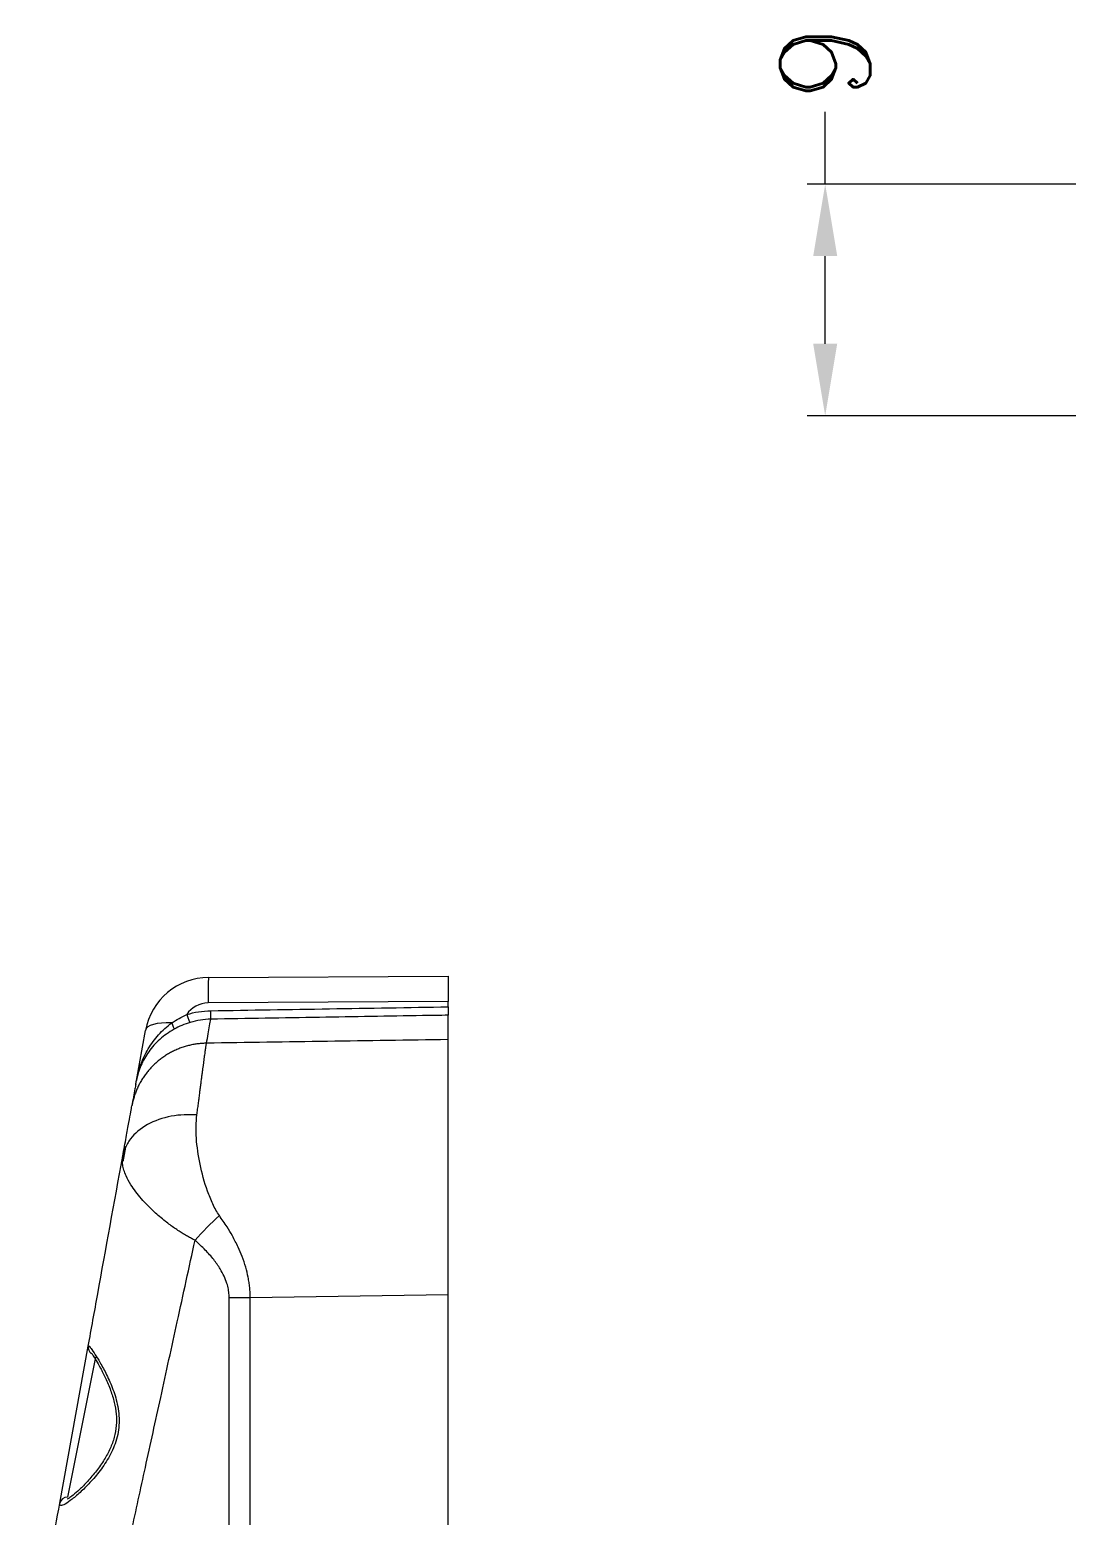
# Model space of a CAD drawing. Header units: millimetres. Extents: x -2408 to -1447, y -915 to -594.
# Drawn here: x -2046.1 to -2005.9, y -695.3 to -637.6 of the extents above; entities that cross this region are included whole.
import ezdxf

# ---------------------------------------------------------------- set-up
doc = ezdxf.new("R2010")
doc.units = ezdxf.units.MM
doc.layers.get('0').update_dxf_attribs({"linetype": 'CONTINUOUS'})
doc.layers.get('Defpoints').update_dxf_attribs({"linetype": 'CONTINUOUS'})
doc.layers.add('4', color=7, linetype='CONTINUOUS', true_color=0xffffff)
doc.styles.add('ROMANC', font='romanc.shx', dxfattribs={"bigfont": 'gbcbig.shx'})
doc.dimstyles.new('YanXiu', dxfattribs={"dimtxt": 2.5, "dimasz": 2.2, "dimexe": 0.66, "dimexo": 0.66, "dimgap": 0.66, "dimtad": 0, "dimdsep": 46, "dimtxsty": 'ROMANC', "dimcen": 0, "dimclrd": 256, "dimclre": 131, "dimclrt": 42, "dimazin": 2, "dimtfac": 1, "dimtofl": 0, "dimtmove": 0, "dimatfit": 3, "dimfxl": 0, "dimlwd": 5, "dimlwe": 5, "dimarcsym": 0})

# ---------------------------------------------------------------- blocks, each defined once
blk = doc.blocks.new('*D27')
at = {"lineweight": 5}
for p, q in [((1395.024, 723.429), (1395.024, 726.229)), ((1395.024, 717.229), (1395.024, 720.629))]:
    blk.add_line(p, q, dxfattribs=at)
at = {"color": 131, "lineweight": 5}
for p, q in [((1428.457, 723.429), (1394.325, 723.429)), ((1427.876, 714.429), (1394.325, 714.429))]:
    blk.add_line(p, q, dxfattribs=at)
for points in [[(1394.558, 720.629), (1395.491, 720.629), (1395.024, 723.429)], [(1394.558, 717.229), (1395.491, 717.229), (1395.024, 714.429)]]:
    blk.add_solid(points)
at = {"layer": 'Defpoints', "color": 0}
for p in [(1395.024, 723.429), (1429.157, 723.429), (1428.575, 714.429)]:
    blk.add_point(p, dxfattribs=at)
at = {"color": 42, "insert": (1395.024, 728.095), "char_height": 3.5, "attachment_point": 5, "rotation": 90, "style": 'ROMANC'}
blk.add_mtext('9', dxfattribs=at)

msp = doc.modelspace()

# ---------------------------------------------------------------- linework, layer by layer
at = {"layer": '4', "color": 7, "linetype": 'Continuous', "lineweight": 5}
for p, q in [((-2039.188, -674.381, 35), (-2029.88, -674.332, 35)), ((-2029.88, -674.332, 35), (-2029.88, -675.319, 35)), ((-2029.88, -675.319, 35), (-2039.204, -675.368, 35)), ((-2029.88, -675.519, 35), (-2029.88, -675.319, 35)), ((-2029.88, -676.791, 35), (-2029.88, -675.846, 35)), ((-2041.988, -678.383, 35), (-2041.634, -676.435, 35)), ((-2029.88, -686.697, 35), (-2037.569, -686.815, 35)), ((-2029.88, -739.832, 35), (-2029.88, -686.697, 35)), ((-2044.966, -694.791, 35), (-2043.858, -688.689, 35)), ((-2043.58, -689.123, 35), (-2044.671, -694.553, 35))]:
    msp.add_line(p, q, dxfattribs=at)
for centre, radius, end in [((-2039.175, -676.881, 35), 2.5, 169.71344), ((-2039.199, -676.368, 35), 1, 146.66569)]:
    msp.add_arc(centre, radius, 90.3, end, dxfattribs=at)
for centre, major_axis, ratio, start_param, end_param in [((-2039.18, -675.881, 35), (-0.008, 1.5), 0.015547, 0, 1.221644), ((-2040.043, -675.648, 35), (-0.146, 0.478), 0.089508, 1.909049, 3.052602), ((-2039.109, -675.5, 35), (-0.008, 0.5), 0.011475, 3.238647, 4.363086), ((-2040.159, -676.703, 35), (-1.476, 0.268), 0.334593, 5.089707, 6.283185), ((-2040.772, -675.959, 35), (-0.243, 0.437), 0.098848, 3.218453, 4.218266), ((-2043.563, -688.742, 35), (0.295, -0.054), 0.996562, 3.141593, 4.290288), ((-2044.671, -694.845, 35), (-0.295, 0.054), 0.97097, 4.886816, 6.283183)]:
    msp.add_ellipse(centre, major_axis=major_axis, ratio=ratio, start_param=start_param, end_param=end_param, dxfattribs=at)
for points, degree in [([(-2040.619, -676.145, 35), (-2040.432, -676.019, 35), (-2040.237, -675.911, 35), (-2040.035, -675.819, 35)], 3), ([(-2040.035, -675.819, 35), (-2039.731, -675.726, 35), (-2039.42, -675.676, 35), (-2039.101, -675.671, 35)], 3), ([(-2039.1, -675.997, 35), (-2039.374, -676.002, 35), (-2039.641, -676.045, 35), (-2039.901, -676.125, 35)], 3), ([(-2039.101, -675.671, 35), (-2036.027, -675.62, 35), (-2032.954, -675.57, 35), (-2029.88, -675.519, 35)], 3), ([(-2039.901, -676.125, 35), (-2040.118, -676.192, 35), (-2040.327, -676.281, 35), (-2040.526, -676.392, 35)], 3), ([(-2029.88, -676.791, 35), (-2031.444, -676.814, 35), (-2034.573, -676.862, 35), (-2037.703, -676.909, 35), (-2039.268, -676.933, 35)], 3), ([(-2042.015, -678.533, 35), (-2041.988, -678.383, 35)], 1), ([(-2042.521, -681.321, 35), (-2042.472, -681.051, 35), (-2042.384, -680.565, 35), (-2042.278, -679.983, 35), (-2042.204, -679.573, 35), (-2042.176, -679.419, 35), (-2042.167, -679.369, 35)], 3), ([(-2042.433, -681.019, 35), (-2042.474, -681.119, 35), (-2042.503, -681.22, 35), (-2042.521, -681.321, 35)], 3), ([(-2042.413, -680.956, 35), (-2042.514, -681.524, 35)], 1), ([(-2038.767, -683.622, 35), (-2039.092, -683.918, 35), (-2039.422, -684.256, 35), (-2039.71, -684.585, 35)], 3), ([(-2037.569, -686.815, 35), (-2037.846, -686.815, 35), (-2038.123, -686.815, 35), (-2038.388, -686.815, 35)], 3), ([(-2038.388, -705.232, 35), (-2038.388, -699.093, 35), (-2038.388, -692.954, 35), (-2038.388, -686.815, 35)], 3), ([(-2037.569, -705.232, 35), (-2037.569, -699.093, 35), (-2037.569, -692.954, 35), (-2037.569, -686.815, 35)], 3)]:
    msp.add_open_spline(points, degree=degree, dxfattribs=at)
for points, knots in [([(-2039.268, -676.933, 35), (-2039.245, -676.807, 35), (-2039.202, -676.568, 35), (-2039.147, -676.258, 35), (-2039.115, -676.078, 35), (-2039.1, -675.997, 35)], [0, 0, 0, 0, 0.346354, 0.692709, 1, 1, 1, 1]), ([(-2029.88, -675.846, 35), (-2030.213, -675.851, 35), (-2030.547, -675.857, 35), (-2032.213, -675.884, 35), (-2033.546, -675.906, 35), (-2036.286, -675.951, 35), (-2037.693, -675.974, 35), (-2039.1, -675.997, 35)], [0, 0, 0, 0, 0.108436, 0.108436, 0.542179, 0.542179, 1, 1, 1, 1]), ([(-2029.88, -675.519, 35), (-2029.88, -675.608, 35), (-2029.88, -675.686, 35), (-2029.88, -675.8, 35), (-2029.88, -675.837, 35), (-2029.88, -675.846, 35)], [0, 0, 0, 0, 0.5, 0.5, 1, 1, 1, 1]), ([(-2041.988, -678.383, 35), (-2041.949, -678.166, 35), (-2041.891, -677.954, 35), (-2041.738, -677.543, 35), (-2041.642, -677.342, 35), (-2041.413, -676.957, 35), (-2041.279, -676.775, 35), (-2040.977, -676.438, 35), (-2040.806, -676.282, 35), (-2040.619, -676.145, 35)], [0, 0, 0, 0, 0.25, 0.25, 0.5, 0.5, 0.75, 0.75, 1, 1, 1, 1]), ([(-2040.526, -676.392, 35), (-2040.728, -676.505, 35), (-2040.914, -676.638, 35), (-2041.242, -676.929, 35), (-2041.387, -677.09, 35), (-2041.634, -677.434, 35), (-2041.736, -677.616, 35), (-2041.894, -677.99, 35), (-2041.952, -678.183, 35), (-2041.988, -678.383, 35)], [0, 0, 0, 0, 0.25, 0.25, 0.5, 0.5, 0.75, 0.75, 1, 1, 1, 1]), ([(-2039.639, -679.718, 35), (-2039.629, -679.645, 35), (-2039.61, -679.498, 35), (-2039.583, -679.287, 35), (-2039.557, -679.085, 35), (-2039.532, -678.89, 35), (-2039.508, -678.704, 35), (-2039.485, -678.527, 35), (-2039.463, -678.358, 35), (-2039.442, -678.199, 35), (-2039.422, -678.047, 35), (-2039.403, -677.905, 35), (-2039.385, -677.772, 35), (-2039.368, -677.648, 35), (-2039.353, -677.532, 35), (-2039.338, -677.426, 35), (-2039.325, -677.328, 35), (-2039.313, -677.24, 35), (-2039.301, -677.16, 35), (-2039.291, -677.09, 35), (-2039.282, -677.028, 35), (-2039.274, -676.975, 35), (-2039.27, -676.947, 35), (-2039.268, -676.933, 35)], [0, 0, 0, 0, 0.04946, 0.098739, 0.147832, 0.196738, 0.245457, 0.29399, 0.342338, 0.390502, 0.438482, 0.486281, 0.533899, 0.581334, 0.628589, 0.675663, 0.722556, 0.76927, 0.815802, 0.862147, 0.908299, 0.954252, 1, 1, 1, 1]), ([(-2029.88, -686.697, 35), (-2029.88, -686.094, 35), (-2029.88, -685.5, 35), (-2029.88, -684.622, 35), (-2029.88, -684.332, 35), (-2029.88, -683.755, 35), (-2029.88, -683.468, 35), (-2029.88, -682.624, 35), (-2029.88, -682.087, 35), (-2029.88, -681.32, 35), (-2029.88, -681.071, 35), (-2029.88, -680.586, 35), (-2029.88, -680.349, 35), (-2029.88, -679.672, 35), (-2029.88, -679.26, 35), (-2029.88, -678.702, 35), (-2029.88, -678.526, 35), (-2029.88, -678.195, 35), (-2029.88, -678.039, 35), (-2029.88, -677.613, 35), (-2029.88, -677.379, 35), (-2029.88, -677.008, 35), (-2029.88, -676.872, 35), (-2029.88, -676.791, 35)], [0, 0, 0, 0, 0.125, 0.125, 0.1875, 0.1875, 0.25, 0.25, 0.375, 0.375, 0.4375, 0.4375, 0.5, 0.5, 0.625, 0.625, 0.6875, 0.6875, 0.75, 0.75, 0.875, 0.875, 1, 1, 1, 1]), ([(-2042.015, -678.533, 35), (-2042.025, -678.589, 35), (-2042.053, -678.743, 35), (-2042.103, -679.016, 35), (-2042.145, -679.248, 35), (-2042.167, -679.369, 35)], [0, 0, 0, 0, 0.236993, 0.618497, 1, 1, 1, 1]), ([(-2039.639, -679.718, 35), (-2039.962, -679.695, 35), (-2040.305, -679.708, 35), (-2040.969, -679.832, 35), (-2041.288, -679.942, 35), (-2041.835, -680.245, 35), (-2042.06, -680.439, 35), (-2042.311, -680.769, 35), (-2042.381, -680.893, 35), (-2042.433, -681.019, 35)], [0, 0, 0, 0, 0.281203, 0.281203, 0.562405, 0.562405, 0.843608, 0.843608, 1, 1, 1, 1]), ([(-2038.768, -683.622, 35), (-2038.863, -683.489, 35), (-2038.947, -683.335, 35), (-2039.099, -683.013, 35), (-2039.166, -682.844, 35), (-2039.349, -682.329, 35), (-2039.444, -681.976, 35), (-2039.588, -681.284, 35), (-2039.637, -680.946, 35), (-2039.68, -680.303, 35), (-2039.674, -679.999, 35), (-2039.639, -679.718, 35)], [0, 0, 0, 0, 0.125, 0.125, 0.25, 0.25, 0.5, 0.5, 0.75, 0.75, 1, 1, 1, 1]), ([(-2043.858, -688.689, 35), (-2043.737, -688.022, 35), (-2043.302, -685.623, 35), (-2042.852, -683.145, 35), (-2042.521, -681.321, 35)], [0, 0, 0, 0, 0.280783, 1, 1, 1, 1]), ([(-2042.536, -681.513, 35), (-2042.536, -681.502, 35), (-2042.536, -681.437, 35), (-2042.528, -681.374, 35), (-2042.521, -681.321, 35)], [0, 0, 0, 0, 0.159963, 1, 1, 1, 1]), ([(-2039.71, -684.585, 35), (-2039.759, -684.561, 35), (-2039.86, -684.511, 35), (-2040.012, -684.427, 35), (-2040.172, -684.332, 35), (-2040.339, -684.227, 35), (-2040.511, -684.11, 35), (-2040.688, -683.984, 35), (-2040.963, -683.774, 35), (-2041.361, -683.433, 35), (-2041.831, -682.952, 35), (-2042.186, -682.482, 35), (-2042.383, -682.116, 35), (-2042.48, -681.862, 35), (-2042.523, -681.674, 35), (-2042.535, -681.561, 35), (-2042.536, -681.513, 35)], [0, 0, 0, 0, 0.027816, 0.057966, 0.090511, 0.125501, 0.162979, 0.202978, 0.245522, 0.357727, 0.511272, 0.679179, 0.794295, 0.870514, 0.943279, 1, 1, 1, 1]), ([(-2037.569, -686.815, 35), (-2037.57, -686.749, 35), (-2037.573, -686.616, 35), (-2037.589, -686.417, 35), (-2037.614, -686.217, 35), (-2037.66, -685.953, 35), (-2037.742, -685.615, 35), (-2037.875, -685.225, 35), (-2038.049, -684.818, 35), (-2038.248, -684.436, 35), (-2038.489, -684.025, 35), (-2038.667, -683.769, 35), (-2038.768, -683.622, 35)], [0, 0, 0, 0, 0.056142, 0.113016, 0.170439, 0.228319, 0.341333, 0.467871, 0.582862, 0.724051, 0.842513, 1, 1, 1, 1]), ([(-2043.547, -702.115, 35), (-2043.412, -701.498, 35), (-2043.126, -700.192, 35), (-2042.673, -698.124, 35), (-2042.173, -695.839, 35), (-2041.625, -693.335, 35), (-2041.03, -690.613, 35), (-2040.386, -687.672, 35), (-2039.941, -685.638, 35), (-2039.71, -684.585, 35)], [0, 0, 0, 0, 0.105723, 0.223829, 0.354314, 0.497177, 0.652413, 0.820022, 1, 1, 1, 1]), ([(-2038.388, -686.815, 35), (-2038.389, -686.778, 35), (-2038.39, -686.703, 35), (-2038.401, -686.592, 35), (-2038.418, -686.48, 35), (-2038.442, -686.369, 35), (-2038.489, -686.199, 35), (-2038.579, -685.97, 35), (-2038.748, -685.658, 35), (-2038.992, -685.315, 35), (-2039.321, -684.943, 35), (-2039.576, -684.709, 35), (-2039.71, -684.585, 35)], [0, 0, 0, 0, 0.04109, 0.082296, 0.123782, 0.165711, 0.20824, 0.31928, 0.438356, 0.604968, 0.791544, 1, 1, 1, 1]), ([(-2043.858, -688.689, 35), (-2043.855, -688.671, 35), (-2043.838, -688.679, 35), (-2043.778, -688.747, 35), (-2043.733, -688.806, 35), (-2043.623, -688.969, 35), (-2043.555, -689.073, 35), (-2043.406, -689.321, 35), (-2043.325, -689.463, 35), (-2043.156, -689.784, 35), (-2043.069, -689.962, 35), (-2042.908, -690.346, 35), (-2042.831, -690.555, 35), (-2042.712, -691.003, 35), (-2042.671, -691.24, 35), (-2042.653, -691.732, 35), (-2042.678, -691.978, 35), (-2042.796, -692.458, 35), (-2042.886, -692.68, 35), (-2043.101, -693.097, 35), (-2043.222, -693.284, 35), (-2043.477, -693.632, 35), (-2043.611, -693.793, 35), (-2043.875, -694.084, 35), (-2044.005, -694.214, 35), (-2044.254, -694.447, 35), (-2044.373, -694.549, 35), (-2044.585, -694.715, 35), (-2044.68, -694.78, 35), (-2044.833, -694.866, 35), (-2044.891, -694.887, 35), (-2044.963, -694.878, 35), (-2044.976, -694.848, 35), (-2044.966, -694.791, 35)], [0, 0, 0, 0, 0.0625, 0.0625, 0.125, 0.125, 0.1875, 0.1875, 0.25, 0.25, 0.3125, 0.3125, 0.375, 0.375, 0.4375, 0.4375, 0.5, 0.5, 0.5625, 0.5625, 0.625, 0.625, 0.6875, 0.6875, 0.75, 0.75, 0.8125, 0.8125, 0.875, 0.875, 0.9375, 0.9375, 1, 1, 1, 1]), ([(-2043.741, -688.961, 35), (-2043.741, -688.961, 35), (-2043.724, -688.98, 35), (-2043.663, -689.068, 35), (-2043.55, -689.248, 35), (-2043.385, -689.537, 35), (-2043.187, -689.927, 35), (-2042.993, -690.379, 35), (-2042.844, -690.856, 35), (-2042.762, -691.319, 35), (-2042.757, -691.783, 35), (-2042.838, -692.242, 35), (-2043.005, -692.688, 35), (-2043.244, -693.126, 35), (-2043.55, -693.557, 35), (-2043.884, -693.948, 35), (-2044.197, -694.263, 35), (-2044.441, -694.479, 35), (-2044.605, -694.598, 35), (-2044.669, -694.637, 35), (-2044.681, -694.638, 35), (-2044.681, -694.638, 35)], [0, 0, 0, 0, 0.026575, 0.067756, 0.121582, 0.183522, 0.249127, 0.317115, 0.37491, 0.426332, 0.473933, 0.523967, 0.575714, 0.631848, 0.696866, 0.769979, 0.837806, 0.898668, 0.949614, 0.988123, 1, 1, 1, 1]), ([(-2046.133, -701.222, 35), (-2045.862, -699.729, 35), (-2045.477, -697.607, 35), (-2045.078, -695.407, 35), (-2044.966, -694.791, 35)], [0, 0, 0, 0, 0.723198, 1, 1, 1, 1])]:
    msp.add_open_spline(points, degree=3, knots=knots, dxfattribs=at)
msp.add_rational_spline([(-2039.268, -676.933, 35), (-2040.768, -676.954, 35), (-2041.903, -677.916, 35), (-2042.167, -679.369, 35)], [1.11938112039, 0.954390181915, 0.96041880891, 1.13746700137], degree=3, dxfattribs=at)

# ---------------------------------------------------------------- dimensions: what is measured, and where the dimension line sits
dim = msp.add_linear_dim(base=(-2015.239, -643.573, 35), p1=(-1981.688, -652.573, 35), p2=(-1981.107, -643.573, 35), angle=90, dimstyle='YanXiu', override={"dimtxt": 3.5, "dimasz": 2.8, "dimexe": 0.69965, "dimexo": 0.69965, "dimgap": 0.69965})
dim.commit()
dim.dimension.update_dxf_attribs({"geometry": '*D27', "text_midpoint": (-2015.239, -638.907, 35), "insert": (-3410.264, -1367.002)})

doc.saveas('drawing.dxf')
